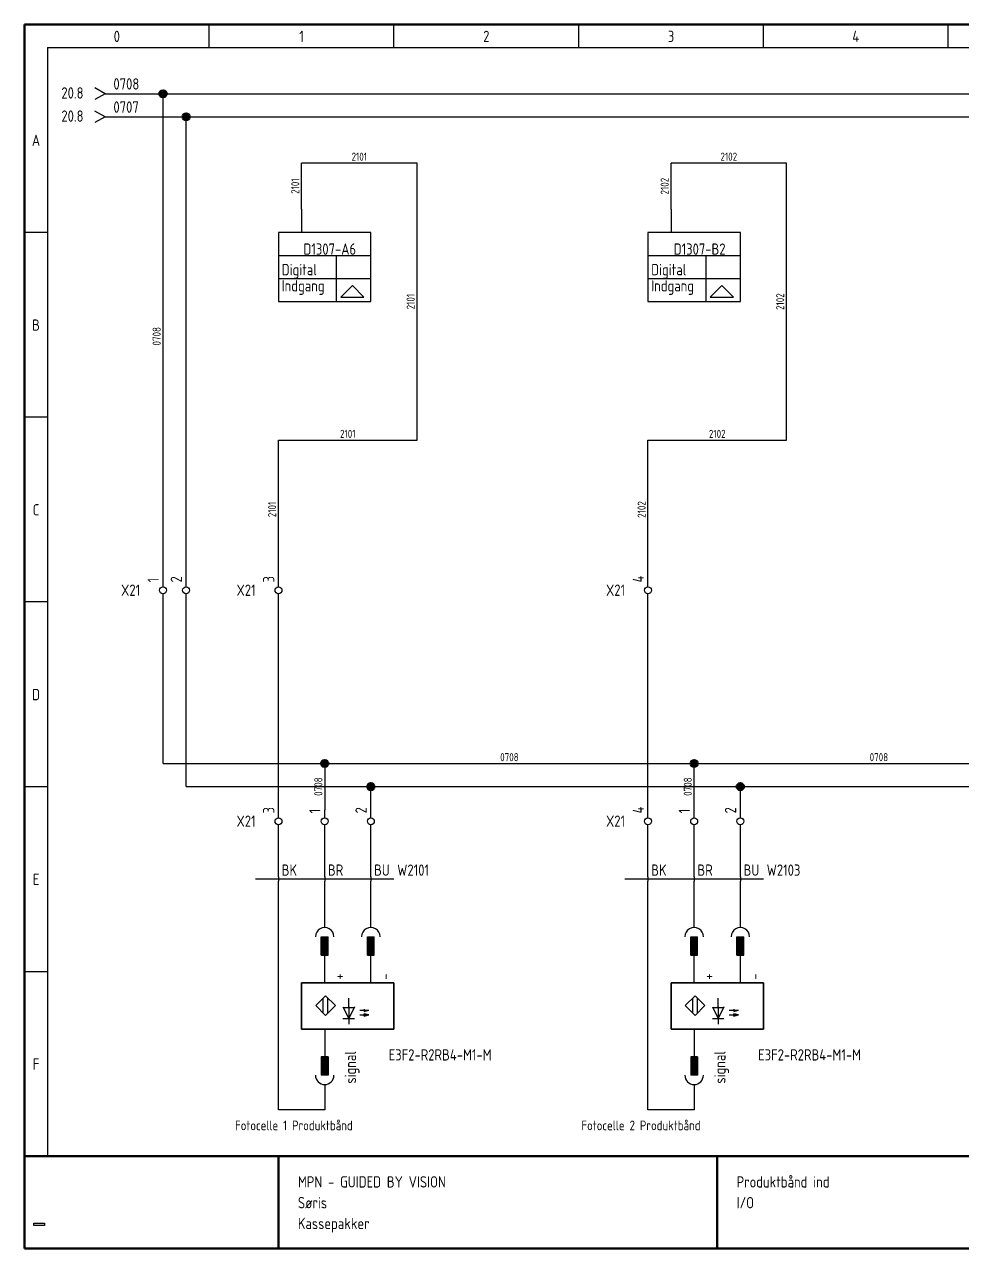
# Model space of a CAD drawing. Header units: millimetres. Extents: x 10 to 410, y 10 to 275.
# Drawn here: x 10 to 212.9, y 10 to 275 of the extents above; entities that cross this region are included whole.
import ezdxf
from ezdxf.enums import TextEntityAlignment as Align

# ---------------------------------------------------------------- set-up
doc = ezdxf.new("R2010")
doc.units = ezdxf.units.MM
doc.linetypes.add('Caddy_Solid', pattern=[0])
doc.layers.add('2', color=7, linetype='Continuous')
doc.styles.add('Caddy_Vectorfont1p', font='isocp___.ttf', dxfattribs={"width": 0.9})
picture_1 = doc.add_image_def('image1.bmp', size_in_pixel=(51, 10))

# ---------------------------------------------------------------- blocks, each defined once
blk = doc.blocks.new('Blk1')
at = {"linetype": 'Caddy_Solid', "lineweight": 50}
for p, q in [((10, 10), (10, 275)), ((10, 275), (410, 275)), ((10, 30), (410, 30)), ((65, 30), (65, 10)), ((160, 30), (160, 10)), ((410, 10), (10, 10))]:
    blk.add_line(p, q, dxfattribs=at)
at = {"linetype": 'Caddy_Solid', "lineweight": 25}
for p, q in [((50, 270), (50, 275)), ((90, 270), (90, 275)), ((130, 270), (130, 275)), ((170, 270), (170, 275)), ((210, 270), (210, 275)), ((15, 270), (15, 30)), ((15, 270), (405, 270)), ((15, 230), (10, 230)), ((15, 190), (10, 190)), ((15, 150), (10, 150)), ((10, 110), (15, 110)), ((10, 70), (15, 70)), ((10, 30), (15, 30))]:
    blk.add_line(p, q, dxfattribs=at)
at = {"lineweight": 25, "style": 'Caddy_Vectorfont1p', "width": 0.9}
for s, p in [('0', (30, 271.2)), ('1', (70, 271.2)), ('2', (110, 271.2)), ('3', (150, 271.2)), ('4', (190, 271.2)), ('A', (12.5, 248.7)), ('B', (12.5, 208.7)), ('C', (12.5, 168.7)), ('D', (12.5, 128.7)), ('E', (12.5, 88.7)), ('F', (12.5, 48.7))]:
    blk.add_text(s, height=2.45, dxfattribs=at).set_placement(p, align=Align.CENTER)
for s, p in [('MPN - GUIDED BY VISION', (69.2, 23.2)), ('Produktbånd ind', (164.2, 23.2)), ('Søris', (69.2, 18.7)), ('I/O', (164.2, 18.7)), ('Kassepakker', (69.2, 14.2))]:
    blk.add_text(s, height=2.45, dxfattribs=at).set_placement(p)
image = blk.add_image(picture_1, insert=(12, 15), size_in_units=(2.32, 0.484))
blk = doc.blocks.new('Blk3')
at = {"linetype": 'Caddy_Solid', "lineweight": 25}
for p, q in [((155, 79.5), (155, 85)), ((154.25, 77.5), (155.75, 77.5)), ((154.25, 73.5), (154.25, 77.5)), ((154.5, 73.5), (154.5, 77.5)), ((154.75, 73.5), (154.75, 77.5)), ((155, 67.5), (155, 77.5)), ((155.25, 73.5), (155.25, 77.5)), ((155.5, 73.5), (155.5, 77.5)), ((155.75, 73.5), (155.75, 77.5)), ((154.25, 73.5), (155.75, 73.5))]:
    blk.add_line(p, q, dxfattribs=at)
blk.add_ellipse((155, 77.5), major_axis=(2, 0), ratio=1, start_param=0, end_param=3.141593, dxfattribs=at)
at = {"lineweight": 25, "style": 'Caddy_Vectorfont1p', "width": 0.9}
blk.add_attdef('$TAG175000_00', (154.05, 80.4), '', height=2.45, rotation=90, dxfattribs=at)
at = {"lineweight": 25, "style": 'Caddy_Vectorfont1p', "width": 0.9, "flags": 1}
for tag, p in [('$TAG160010', (150.5, 76.3)), ('$TAG160040', (150.1, 69.3))]:
    blk.add_attdef(tag, text='', height=2.45, dxfattribs=at).set_placement(p, align=Align.RIGHT)
at = {"lineweight": 25, "style": 'Caddy_Vectorfont1p', "width": 0.9}
blk.add_attdef('$TAG160030', text='', height=2.45, dxfattribs=at).set_placement((150.1, 72.8), align=Align.RIGHT)
blk.add_attdef('$TAG175000_01', text='', height=2.45, rotation=90, dxfattribs=at).set_placement((154.05, 71.9), align=Align.RIGHT)
blk = doc.blocks.new('Blk4')
at = {"linetype": 'Caddy_Solid', "lineweight": 25}
for p, q in [((165, 79.5), (165, 85)), ((164.25, 77.5), (165.75, 77.5)), ((164.25, 73.5), (164.25, 77.5)), ((164.5, 73.5), (164.5, 77.5)), ((164.75, 73.5), (164.75, 77.5)), ((165, 67.5), (165, 77.5)), ((165.25, 73.5), (165.25, 77.5)), ((165.5, 73.5), (165.5, 77.5)), ((165.75, 73.5), (165.75, 77.5)), ((164.25, 73.5), (165.75, 73.5))]:
    blk.add_line(p, q, dxfattribs=at)
blk.add_ellipse((165, 77.5), major_axis=(2, 0), ratio=1, start_param=0, end_param=3.141593, dxfattribs=at)
at = {"lineweight": 25, "style": 'Caddy_Vectorfont1p', "width": 0.9}
blk.add_attdef('$TAG175000_00', (164.05, 80.4), '', height=2.45, rotation=90, dxfattribs=at)
at = {"lineweight": 25, "style": 'Caddy_Vectorfont1p', "width": 0.9, "flags": 1}
for tag, p in [('$TAG160010', (160.5, 76.3)), ('$TAG160040', (160.1, 69.3))]:
    blk.add_attdef(tag, text='', height=2.45, dxfattribs=at).set_placement(p, align=Align.RIGHT)
at = {"lineweight": 25, "style": 'Caddy_Vectorfont1p', "width": 0.9}
blk.add_attdef('$TAG160030', text='', height=2.45, dxfattribs=at).set_placement((160.1, 72.8), align=Align.RIGHT)
blk.add_attdef('$TAG175000_01', text='', height=2.45, rotation=90, dxfattribs=at).set_placement((164.05, 71.9), align=Align.RIGHT)
blk = doc.blocks.new('Blk5')
at = {"linetype": 'Caddy_Solid', "lineweight": 25}
for p, q in [((155, 57.5), (155, 47.5)), ((154.25, 51.5), (154.25, 47.5)), ((155.75, 51.5), (154.25, 51.5)), ((154.5, 51.5), (154.5, 47.5)), ((154.75, 51.5), (154.75, 47.5)), ((155.25, 51.5), (155.25, 47.5)), ((155.5, 51.5), (155.5, 47.5)), ((155.75, 51.5), (155.75, 47.5)), ((155.75, 47.5), (154.25, 47.5)), ((155, 45.5), (155, 40))]:
    blk.add_line(p, q, dxfattribs=at)
blk.add_ellipse((155, 47.5), major_axis=(2, 0), ratio=1, start_param=3.141593, end_param=6.283185, dxfattribs=at)
at = {"lineweight": 25, "style": 'Caddy_Vectorfont1p', "width": 0.9}
blk.add_attdef('$TAG175000_00', (154.05, 52.4), '', height=2.45, rotation=90, dxfattribs=at)
at = {"lineweight": 25, "style": 'Caddy_Vectorfont1p', "width": 0.9, "flags": 1}
for tag, p in [('$TAG160010', (150.5, 46.3)), ('$TAG160040', (150.1, 39.3))]:
    blk.add_attdef(tag, text='', height=2.45, dxfattribs=at).set_placement(p, align=Align.RIGHT)
at = {"lineweight": 25, "style": 'Caddy_Vectorfont1p', "width": 0.9}
blk.add_attdef('$TAG160030', text='', height=2.45, dxfattribs=at).set_placement((150.1, 42.8), align=Align.RIGHT)
blk.add_attdef('$TAG175000_01', text='', height=2.45, rotation=90, dxfattribs=at).set_placement((154.05, 43.9), align=Align.RIGHT)
blk = doc.blocks.new('Blk2')
at = {"linetype": 'Caddy_Solid', "lineweight": 35}
for p, q in [((150, 67.5), (150, 57.5)), ((170, 67.5), (150, 67.5)), ((170, 57.5), (170, 67.5)), ((150, 57.5), (170, 57.5))]:
    blk.add_line(p, q, dxfattribs=at)
at = {"linetype": 'Caddy_Solid', "lineweight": 25}
for p, q in [((155.2, 64.7), (153.08, 62.58)), ((154.7, 60.96), (154.7, 64.2)), ((155.2, 64.7), (157.32, 62.58)), ((155.7, 60.96), (155.7, 64.2)), ((160.2, 62.33), (160.2, 64.2)), ((153.08, 62.58), (155.2, 60.46)), ((155.2, 60.46), (157.32, 62.58)), ((158.95, 62.33), (160.2, 59.83)), ((159, 62.2), (161.4, 62.2)), ((161.45, 62.33), (160.2, 59.83)), ((160.2, 62.33), (160.2, 59.83)), ((162.58, 61.58), (164.58, 61.58)), ((163.58, 61.83), (163.58, 61.33)), ((163.58, 61.33), (164.58, 61.58)), ((158.95, 59.83), (161.45, 59.83)), ((160.2, 59.83), (160.2, 58.58)), ((162.58, 60.58), (164.58, 60.58)), ((164.58, 60.58), (163.58, 60.83)), ((163.58, 60.33), (163.58, 60.83)), ((163.58, 60.33), (164.58, 60.58))]:
    blk.add_line(p, q, dxfattribs=at)
for name in ['Blk3', 'Blk4', 'Blk5']:
    blk.add_blockref(name, (0, 0, 1))
at = {"lineweight": 35, "style": 'Caddy_Vectorfont1p', "width": 0.9}
for s, p in [('+', (159.3, 68.2)), ('-', (169.3, 68.2)), ('signal', (161.8, 45.7))]:
    blk.add_text(s, height=2.45, rotation=90, dxfattribs=at).set_placement(p)
blk = doc.blocks.new('Blk6')
at = {"linetype": 'Caddy_Solid', "lineweight": 25}
for p, q in [((155, 103.25), (155, 105)), ((155, 100), (155, 101.75))]:
    blk.add_line(p, q, dxfattribs=at)
blk.add_circle((155, 102.5), 0.75, dxfattribs=at)
at = {"lineweight": 25, "style": 'Caddy_Vectorfont1p', "width": 0.9, "flags": 1}
blk.add_attdef('$TAG160410', (157.6, 104.2), '', height=2.45, rotation=90, dxfattribs=at)
at = {"layer": '2', "lineweight": 25, "style": 'Caddy_Vectorfont1p', "width": 0.9}
blk.add_attdef('$TAG160400', (154.1, 104.2), '', height=2.45, rotation=90, dxfattribs=at)
at = {"layer": '2', "lineweight": 25, "style": 'Caddy_Vectorfont1p', "width": 0.9, "flags": 1}
for tag, p in [('$TAG140020', (150.05, 108.3)), ('$TAG140050', (150.05, 104.8)), ('$TAG160010', (150.05, 101.3)), ('$TAG160030', (150.05, 97.8)), ('$TAG160040', (150.05, 92.8))]:
    blk.add_attdef(tag, text='', height=2.45, dxfattribs=at).set_placement(p, align=Align.RIGHT)
blk = doc.blocks.new('Blk7')
at = {"linetype": 'Caddy_Solid', "lineweight": 25}
for p, q in [((165, 103.25), (165, 105)), ((165, 100), (165, 101.75))]:
    blk.add_line(p, q, dxfattribs=at)
blk.add_circle((165, 102.5), 0.75, dxfattribs=at)
at = {"lineweight": 25, "style": 'Caddy_Vectorfont1p', "width": 0.9, "flags": 1}
blk.add_attdef('$TAG160410', (167.6, 104.2), '', height=2.45, rotation=90, dxfattribs=at)
at = {"layer": '2', "lineweight": 25, "style": 'Caddy_Vectorfont1p', "width": 0.9}
blk.add_attdef('$TAG160400', (164.1, 104.2), '', height=2.45, rotation=90, dxfattribs=at)
at = {"layer": '2', "lineweight": 25, "style": 'Caddy_Vectorfont1p', "width": 0.9, "flags": 1}
for tag, p in [('$TAG140020', (160.05, 108.3)), ('$TAG140050', (160.05, 104.8)), ('$TAG160010', (160.05, 101.3)), ('$TAG160030', (160.05, 97.8)), ('$TAG160040', (160.05, 92.8))]:
    blk.add_attdef(tag, text='', height=2.45, dxfattribs=at).set_placement(p, align=Align.RIGHT)
blk = doc.blocks.new('Blk8')
at = {"linetype": 'Caddy_Solid', "lineweight": 25}
for p, q in [((145, 103.25), (145, 105)), ((145, 100), (145, 101.75))]:
    blk.add_line(p, q, dxfattribs=at)
blk.add_circle((145, 102.5), 0.75, dxfattribs=at)
at = {"lineweight": 25, "style": 'Caddy_Vectorfont1p', "width": 0.9, "flags": 1}
blk.add_attdef('$TAG160410', (147.6, 104.2), '', height=2.45, rotation=90, dxfattribs=at)
at = {"layer": '2', "lineweight": 25, "style": 'Caddy_Vectorfont1p', "width": 0.9}
blk.add_attdef('$TAG160400', (144.1, 104.2), '', height=2.45, rotation=90, dxfattribs=at)
at = {"layer": '2', "lineweight": 25, "style": 'Caddy_Vectorfont1p', "width": 0.9, "flags": 1}
for tag, p in [('$TAG140020', (140.05, 108.3)), ('$TAG140050', (140.05, 104.8)), ('$TAG160030', (140.05, 97.8)), ('$TAG160040', (140.05, 92.8))]:
    blk.add_attdef(tag, text='', height=2.45, dxfattribs=at).set_placement(p, align=Align.RIGHT)
at = {"layer": '2', "lineweight": 25, "style": 'Caddy_Vectorfont1p', "width": 0.9}
blk.add_attdef('$TAG160010', text='', height=2.45, dxfattribs=at).set_placement((140.05, 101.3), align=Align.RIGHT)
blk = doc.blocks.new('Blk10')
at = {"linetype": 'Caddy_Solid', "lineweight": 25}
for p, q in [((75, 79.5), (75, 85)), ((74.25, 77.5), (75.75, 77.5)), ((74.25, 73.5), (74.25, 77.5)), ((74.5, 73.5), (74.5, 77.5)), ((74.75, 73.5), (74.75, 77.5)), ((75, 67.5), (75, 77.5)), ((75.25, 73.5), (75.25, 77.5)), ((75.5, 73.5), (75.5, 77.5)), ((75.75, 73.5), (75.75, 77.5)), ((74.25, 73.5), (75.75, 73.5))]:
    blk.add_line(p, q, dxfattribs=at)
blk.add_ellipse((75, 77.5), major_axis=(2, 0), ratio=1, start_param=0, end_param=3.141593, dxfattribs=at)
at = {"lineweight": 25, "style": 'Caddy_Vectorfont1p', "width": 0.9}
blk.add_attdef('$TAG175000_00', (74.05, 80.4), '', height=2.45, rotation=90, dxfattribs=at)
at = {"lineweight": 25, "style": 'Caddy_Vectorfont1p', "width": 0.9, "flags": 1}
for tag, p in [('$TAG160010', (70.5, 76.3)), ('$TAG160040', (70.1, 69.3))]:
    blk.add_attdef(tag, text='', height=2.45, dxfattribs=at).set_placement(p, align=Align.RIGHT)
at = {"lineweight": 25, "style": 'Caddy_Vectorfont1p', "width": 0.9}
blk.add_attdef('$TAG160030', text='', height=2.45, dxfattribs=at).set_placement((70.1, 72.8), align=Align.RIGHT)
blk.add_attdef('$TAG175000_01', text='', height=2.45, rotation=90, dxfattribs=at).set_placement((74.05, 71.9), align=Align.RIGHT)
blk = doc.blocks.new('Blk11')
at = {"linetype": 'Caddy_Solid', "lineweight": 25}
for p, q in [((85, 79.5), (85, 85)), ((84.25, 77.5), (85.75, 77.5)), ((84.25, 73.5), (84.25, 77.5)), ((84.5, 73.5), (84.5, 77.5)), ((84.75, 73.5), (84.75, 77.5)), ((85, 67.5), (85, 77.5)), ((85.25, 73.5), (85.25, 77.5)), ((85.5, 73.5), (85.5, 77.5)), ((85.75, 73.5), (85.75, 77.5)), ((84.25, 73.5), (85.75, 73.5))]:
    blk.add_line(p, q, dxfattribs=at)
blk.add_ellipse((85, 77.5), major_axis=(2, 0), ratio=1, start_param=0, end_param=3.141593, dxfattribs=at)
at = {"lineweight": 25, "style": 'Caddy_Vectorfont1p', "width": 0.9}
blk.add_attdef('$TAG175000_00', (84.05, 80.4), '', height=2.45, rotation=90, dxfattribs=at)
at = {"lineweight": 25, "style": 'Caddy_Vectorfont1p', "width": 0.9, "flags": 1}
for tag, p in [('$TAG160010', (80.5, 76.3)), ('$TAG160040', (80.1, 69.3))]:
    blk.add_attdef(tag, text='', height=2.45, dxfattribs=at).set_placement(p, align=Align.RIGHT)
at = {"lineweight": 25, "style": 'Caddy_Vectorfont1p', "width": 0.9}
blk.add_attdef('$TAG160030', text='', height=2.45, dxfattribs=at).set_placement((80.1, 72.8), align=Align.RIGHT)
blk.add_attdef('$TAG175000_01', text='', height=2.45, rotation=90, dxfattribs=at).set_placement((84.05, 71.9), align=Align.RIGHT)
blk = doc.blocks.new('Blk12')
at = {"linetype": 'Caddy_Solid', "lineweight": 25}
for p, q in [((75, 57.5), (75, 47.5)), ((74.25, 51.5), (74.25, 47.5)), ((75.75, 51.5), (74.25, 51.5)), ((74.5, 51.5), (74.5, 47.5)), ((74.75, 51.5), (74.75, 47.5)), ((75.25, 51.5), (75.25, 47.5)), ((75.5, 51.5), (75.5, 47.5)), ((75.75, 51.5), (75.75, 47.5)), ((75.75, 47.5), (74.25, 47.5)), ((75, 45.5), (75, 40))]:
    blk.add_line(p, q, dxfattribs=at)
blk.add_ellipse((75, 47.5), major_axis=(2, 0), ratio=1, start_param=3.141593, end_param=6.283185, dxfattribs=at)
at = {"lineweight": 25, "style": 'Caddy_Vectorfont1p', "width": 0.9}
blk.add_attdef('$TAG175000_00', (74.05, 52.4), '', height=2.45, rotation=90, dxfattribs=at)
at = {"lineweight": 25, "style": 'Caddy_Vectorfont1p', "width": 0.9, "flags": 1}
for tag, p in [('$TAG160010', (70.5, 46.3)), ('$TAG160040', (70.1, 39.3))]:
    blk.add_attdef(tag, text='', height=2.45, dxfattribs=at).set_placement(p, align=Align.RIGHT)
at = {"lineweight": 25, "style": 'Caddy_Vectorfont1p', "width": 0.9}
blk.add_attdef('$TAG160030', text='', height=2.45, dxfattribs=at).set_placement((70.1, 42.8), align=Align.RIGHT)
blk.add_attdef('$TAG175000_01', text='', height=2.45, rotation=90, dxfattribs=at).set_placement((74.05, 43.9), align=Align.RIGHT)
blk = doc.blocks.new('Blk9')
at = {"linetype": 'Caddy_Solid', "lineweight": 35}
for p, q in [((70, 67.5), (70, 57.5)), ((90, 67.5), (70, 67.5)), ((90, 57.5), (90, 67.5)), ((70, 57.5), (90, 57.5))]:
    blk.add_line(p, q, dxfattribs=at)
at = {"linetype": 'Caddy_Solid', "lineweight": 25}
for p, q in [((75.2, 64.7), (73.08, 62.58)), ((74.7, 60.96), (74.7, 64.2)), ((75.2, 64.7), (77.32, 62.58)), ((75.7, 60.96), (75.7, 64.2)), ((80.2, 62.33), (80.2, 64.2)), ((73.08, 62.58), (75.2, 60.46)), ((75.2, 60.46), (77.32, 62.58)), ((78.95, 62.33), (80.2, 59.83)), ((79, 62.2), (81.4, 62.2)), ((81.45, 62.33), (80.2, 59.83)), ((80.2, 62.33), (80.2, 59.83)), ((82.58, 61.58), (84.58, 61.58)), ((83.58, 61.83), (83.58, 61.33)), ((83.58, 61.33), (84.58, 61.58)), ((78.95, 59.83), (81.45, 59.83)), ((80.2, 59.83), (80.2, 58.58)), ((82.58, 60.58), (84.58, 60.58)), ((84.58, 60.58), (83.58, 60.83)), ((83.58, 60.33), (83.58, 60.83)), ((83.58, 60.33), (84.58, 60.58))]:
    blk.add_line(p, q, dxfattribs=at)
for name in ['Blk10', 'Blk11', 'Blk12']:
    blk.add_blockref(name, (0, 0, 1))
at = {"lineweight": 35, "style": 'Caddy_Vectorfont1p', "width": 0.9}
for s, p in [('+', (79.3, 68.2)), ('-', (89.3, 68.2)), ('signal', (81.8, 45.7))]:
    blk.add_text(s, height=2.45, rotation=90, dxfattribs=at).set_placement(p)
blk = doc.blocks.new('Blk13')
at = {"linetype": 'Caddy_Solid', "lineweight": 25}
for p, q in [((75, 103.25), (75, 105)), ((75, 100), (75, 101.75))]:
    blk.add_line(p, q, dxfattribs=at)
blk.add_circle((75, 102.5), 0.75, dxfattribs=at)
at = {"lineweight": 25, "style": 'Caddy_Vectorfont1p', "width": 0.9, "flags": 1}
blk.add_attdef('$TAG160410', (77.6, 104.2), '', height=2.45, rotation=90, dxfattribs=at)
at = {"layer": '2', "lineweight": 25, "style": 'Caddy_Vectorfont1p', "width": 0.9}
blk.add_attdef('$TAG160400', (74.1, 104.2), '', height=2.45, rotation=90, dxfattribs=at)
at = {"layer": '2', "lineweight": 25, "style": 'Caddy_Vectorfont1p', "width": 0.9, "flags": 1}
for tag, p in [('$TAG140020', (70.05, 108.3)), ('$TAG140050', (70.05, 104.8)), ('$TAG160010', (70.05, 101.3)), ('$TAG160030', (70.05, 97.8)), ('$TAG160040', (70.05, 92.8))]:
    blk.add_attdef(tag, text='', height=2.45, dxfattribs=at).set_placement(p, align=Align.RIGHT)
blk = doc.blocks.new('Blk14')
at = {"linetype": 'Caddy_Solid', "lineweight": 25}
for p, q in [((85, 103.25), (85, 105)), ((85, 100), (85, 101.75))]:
    blk.add_line(p, q, dxfattribs=at)
blk.add_circle((85, 102.5), 0.75, dxfattribs=at)
at = {"lineweight": 25, "style": 'Caddy_Vectorfont1p', "width": 0.9, "flags": 1}
blk.add_attdef('$TAG160410', (87.6, 104.2), '', height=2.45, rotation=90, dxfattribs=at)
at = {"layer": '2', "lineweight": 25, "style": 'Caddy_Vectorfont1p', "width": 0.9}
blk.add_attdef('$TAG160400', (84.1, 104.2), '', height=2.45, rotation=90, dxfattribs=at)
at = {"layer": '2', "lineweight": 25, "style": 'Caddy_Vectorfont1p', "width": 0.9, "flags": 1}
for tag, p in [('$TAG140020', (80.05, 108.3)), ('$TAG140050', (80.05, 104.8)), ('$TAG160010', (80.05, 101.3)), ('$TAG160030', (80.05, 97.8)), ('$TAG160040', (80.05, 92.8))]:
    blk.add_attdef(tag, text='', height=2.45, dxfattribs=at).set_placement(p, align=Align.RIGHT)
blk = doc.blocks.new('Blk15')
at = {"linetype": 'Caddy_Solid', "lineweight": 25}
for p, q in [((65, 103.25), (65, 105)), ((65, 100), (65, 101.75))]:
    blk.add_line(p, q, dxfattribs=at)
blk.add_circle((65, 102.5), 0.75, dxfattribs=at)
at = {"lineweight": 25, "style": 'Caddy_Vectorfont1p', "width": 0.9, "flags": 1}
blk.add_attdef('$TAG160410', (67.6, 104.2), '', height=2.45, rotation=90, dxfattribs=at)
at = {"layer": '2', "lineweight": 25, "style": 'Caddy_Vectorfont1p', "width": 0.9}
blk.add_attdef('$TAG160400', (64.1, 104.2), '', height=2.45, rotation=90, dxfattribs=at)
at = {"layer": '2', "lineweight": 25, "style": 'Caddy_Vectorfont1p', "width": 0.9, "flags": 1}
for tag, p in [('$TAG140020', (60.05, 108.3)), ('$TAG140050', (60.05, 104.8)), ('$TAG160030', (60.05, 97.8)), ('$TAG160040', (60.05, 92.8))]:
    blk.add_attdef(tag, text='', height=2.45, dxfattribs=at).set_placement(p, align=Align.RIGHT)
at = {"layer": '2', "lineweight": 25, "style": 'Caddy_Vectorfont1p', "width": 0.9}
blk.add_attdef('$TAG160010', text='', height=2.45, dxfattribs=at).set_placement((60.05, 101.3), align=Align.RIGHT)
blk = doc.blocks.new('Blk33')
at = {"linetype": 'Caddy_Solid', "lineweight": 25}
for p, q in [((85, 230), (65, 230)), ((65, 230), (65, 215)), ((85, 215), (85, 230)), ((65, 215), (85, 215))]:
    blk.add_line(p, q, dxfattribs=at)
blk = doc.blocks.new('Blk34')
at = {"linetype": 'Caddy_Solid', "lineweight": 25}
blk.add_line((70, 235), (70, 230), dxfattribs=at)
blk = doc.blocks.new('Blk32')
at = {"linetype": 'Caddy_Solid', "lineweight": 25}
for p, q in [((65, 225), (85, 225)), ((77.5, 225), (77.5, 215)), ((65, 220), (85, 220)), ((81, 218.5), (78.5, 216)), ((83.5, 216), (81, 218.5)), ((78.5, 216), (83.5, 216))]:
    blk.add_line(p, q, dxfattribs=at)
for name in ['Blk34', 'Blk33']:
    blk.add_blockref(name, (0, 0, 1))
at = {"lineweight": 25, "style": 'Caddy_Vectorfont1p', "width": 0.9}
for s, p in [('Digital', (65.7, 220.7)), ('Indgang', (65.7, 217.2))]:
    blk.add_text(s, height=2.45, dxfattribs=at).set_placement(p)
blk.add_attdef('$TAG175000_00', (69.05, 233.4), '', height=2.45, rotation=90, dxfattribs=at)
for tag, p in [('$TAG160030', (66.8, 229.7)), ('$TAG160040', (66.8, 226.2)), ('$TAG175100', (81.8, 225.15)), ('$TAG175110', (64.3, 219.15)), ('$TAG175120', (64.3, 216.15)), ('$TAG160500', (64.3, 212.65))]:
    blk.add_attdef(tag, text='', height=2.45, dxfattribs=at).set_placement(p, align=Align.RIGHT)
at = {"lineweight": 25, "style": 'Caddy_Vectorfont1p', "width": 0.9, "flags": 1}
blk.add_attdef('$TAG160010', text='', height=2.45, dxfattribs=at).set_placement((60.96, 224.53), align=Align.RIGHT)
blk = doc.blocks.new('Blk36')
at = {"linetype": 'Caddy_Solid', "lineweight": 25}
for p, q in [((165, 230), (145, 230)), ((145, 230), (145, 215)), ((165, 215), (165, 230)), ((145, 215), (165, 215))]:
    blk.add_line(p, q, dxfattribs=at)
blk = doc.blocks.new('Blk37')
at = {"linetype": 'Caddy_Solid', "lineweight": 25}
blk.add_line((150, 235), (150, 230), dxfattribs=at)
blk = doc.blocks.new('Blk35')
at = {"linetype": 'Caddy_Solid', "lineweight": 25}
for p, q in [((145, 225), (165, 225)), ((157.5, 225), (157.5, 215)), ((145, 220), (165, 220)), ((161, 218.5), (158.5, 216)), ((163.5, 216), (161, 218.5)), ((158.5, 216), (163.5, 216))]:
    blk.add_line(p, q, dxfattribs=at)
for name in ['Blk37', 'Blk36']:
    blk.add_blockref(name, (0, 0, 1))
at = {"lineweight": 25, "style": 'Caddy_Vectorfont1p', "width": 0.9}
for s, p in [('Digital', (145.7, 220.7)), ('Indgang', (145.7, 217.2))]:
    blk.add_text(s, height=2.45, dxfattribs=at).set_placement(p)
blk.add_attdef('$TAG175000_00', (149.05, 233.4), '', height=2.45, rotation=90, dxfattribs=at)
for tag, p in [('$TAG160030', (146.8, 229.7)), ('$TAG160040', (146.8, 226.2)), ('$TAG175100', (161.8, 225.15)), ('$TAG175110', (144.3, 219.15)), ('$TAG175120', (144.3, 216.15)), ('$TAG160500', (144.3, 212.65))]:
    blk.add_attdef(tag, text='', height=2.45, dxfattribs=at).set_placement(p, align=Align.RIGHT)
at = {"lineweight": 25, "style": 'Caddy_Vectorfont1p', "width": 0.9, "flags": 1}
blk.add_attdef('$TAG160010', text='', height=2.45, dxfattribs=at).set_placement((140.96, 224.53), align=Align.RIGHT)
blk = doc.blocks.new('Blk44')
at = {"linetype": 'Caddy_Solid', "lineweight": 25}
for q in [(25.25, 256.25), (25.25, 253.75)]:
    blk.add_line((27.5, 255), q, dxfattribs=at)
at = {"lineweight": 25, "style": 'Caddy_Vectorfont1p', "width": 0.9, "flags": 1}
for tag, p in [('$TAG140020', (29.26, 262.9)), ('$TAG140050', (29.26, 259.4))]:
    blk.add_attdef(tag, p, '', height=2.45, dxfattribs=at)
at = {"lineweight": 25, "style": 'Caddy_Vectorfont1p', "width": 0.9}
blk.add_attdef('$TAG160010', (29.26, 255.9), '', height=2.45, dxfattribs=at)
blk.add_attdef('$TAG160500', text='', height=2.45, dxfattribs=at).set_placement((22.78, 253.95), align=Align.RIGHT)
blk = doc.blocks.new('Blk46')
at = {"linetype": 'Caddy_Solid', "lineweight": 25}
for q in [(25.25, 261.25), (25.25, 258.75)]:
    blk.add_line((27.5, 260), q, dxfattribs=at)
at = {"lineweight": 25, "style": 'Caddy_Vectorfont1p', "width": 0.9, "flags": 1}
for tag, p in [('$TAG140020', (29.26, 267.9)), ('$TAG140050', (29.26, 264.4))]:
    blk.add_attdef(tag, p, '', height=2.45, dxfattribs=at)
at = {"lineweight": 25, "style": 'Caddy_Vectorfont1p', "width": 0.9}
blk.add_attdef('$TAG160010', (29.26, 260.9), '', height=2.45, dxfattribs=at)
blk.add_attdef('$TAG160500', text='', height=2.45, dxfattribs=at).set_placement((22.78, 258.95), align=Align.RIGHT)
blk = doc.blocks.new('Blk48')
at = {"linetype": 'Caddy_Solid', "lineweight": 25}
for p, q in [((65, 153.25), (65, 155)), ((65, 150), (65, 151.75))]:
    blk.add_line(p, q, dxfattribs=at)
blk.add_circle((65, 152.5), 0.75, dxfattribs=at)
at = {"lineweight": 25, "style": 'Caddy_Vectorfont1p', "width": 0.9, "flags": 1}
blk.add_attdef('$TAG160410', (67.6, 154.2), '', height=2.45, rotation=90, dxfattribs=at)
at = {"layer": '2', "lineweight": 25, "style": 'Caddy_Vectorfont1p', "width": 0.9}
blk.add_attdef('$TAG160400', (64.1, 154.2), '', height=2.45, rotation=90, dxfattribs=at)
at = {"layer": '2', "lineweight": 25, "style": 'Caddy_Vectorfont1p', "width": 0.9, "flags": 1}
for tag, p in [('$TAG140020', (60.05, 158.3)), ('$TAG140050', (60.05, 154.8)), ('$TAG160030', (60.05, 147.8)), ('$TAG160040', (60.05, 142.8))]:
    blk.add_attdef(tag, text='', height=2.45, dxfattribs=at).set_placement(p, align=Align.RIGHT)
at = {"layer": '2', "lineweight": 25, "style": 'Caddy_Vectorfont1p', "width": 0.9}
blk.add_attdef('$TAG160010', text='', height=2.45, dxfattribs=at).set_placement((60.05, 151.3), align=Align.RIGHT)
blk = doc.blocks.new('Blk49')
at = {"linetype": 'Caddy_Solid', "lineweight": 25}
for p, q in [((45, 153.25), (45, 155)), ((45, 150), (45, 151.75))]:
    blk.add_line(p, q, dxfattribs=at)
blk.add_circle((45, 152.5), 0.75, dxfattribs=at)
at = {"lineweight": 25, "style": 'Caddy_Vectorfont1p', "width": 0.9, "flags": 1}
blk.add_attdef('$TAG160410', (47.6, 154.2), '', height=2.45, rotation=90, dxfattribs=at)
at = {"layer": '2', "lineweight": 25, "style": 'Caddy_Vectorfont1p', "width": 0.9}
blk.add_attdef('$TAG160400', (44.1, 154.2), '', height=2.45, rotation=90, dxfattribs=at)
at = {"layer": '2', "lineweight": 25, "style": 'Caddy_Vectorfont1p', "width": 0.9, "flags": 1}
for tag, p in [('$TAG140020', (40.05, 158.3)), ('$TAG140050', (40.05, 154.8)), ('$TAG160010', (40.05, 151.3)), ('$TAG160030', (40.05, 147.8)), ('$TAG160040', (40.05, 142.8))]:
    blk.add_attdef(tag, text='', height=2.45, dxfattribs=at).set_placement(p, align=Align.RIGHT)
blk = doc.blocks.new('Blk50')
at = {"linetype": 'Caddy_Solid', "lineweight": 25}
for p, q in [((40, 153.25), (40, 155)), ((40, 150), (40, 151.75))]:
    blk.add_line(p, q, dxfattribs=at)
blk.add_circle((40, 152.5), 0.75, dxfattribs=at)
at = {"lineweight": 25, "style": 'Caddy_Vectorfont1p', "width": 0.9, "flags": 1}
blk.add_attdef('$TAG160410', (42.6, 154.2), '', height=2.45, rotation=90, dxfattribs=at)
at = {"layer": '2', "lineweight": 25, "style": 'Caddy_Vectorfont1p', "width": 0.9}
blk.add_attdef('$TAG160400', (39.1, 154.2), '', height=2.45, rotation=90, dxfattribs=at)
at = {"layer": '2', "lineweight": 25, "style": 'Caddy_Vectorfont1p', "width": 0.9, "flags": 1}
for tag, p in [('$TAG140020', (35.05, 158.3)), ('$TAG140050', (35.05, 154.8)), ('$TAG160030', (35.05, 147.8)), ('$TAG160040', (35.05, 142.8))]:
    blk.add_attdef(tag, text='', height=2.45, dxfattribs=at).set_placement(p, align=Align.RIGHT)
at = {"layer": '2', "lineweight": 25, "style": 'Caddy_Vectorfont1p', "width": 0.9}
blk.add_attdef('$TAG160010', text='', height=2.45, dxfattribs=at).set_placement((35.05, 151.3), align=Align.RIGHT)
blk = doc.blocks.new('Blk51')
at = {"linetype": 'Caddy_Solid', "lineweight": 25}
for p, q in [((145, 153.25), (145, 155)), ((145, 150), (145, 151.75))]:
    blk.add_line(p, q, dxfattribs=at)
blk.add_circle((145, 152.5), 0.75, dxfattribs=at)
at = {"lineweight": 25, "style": 'Caddy_Vectorfont1p', "width": 0.9, "flags": 1}
blk.add_attdef('$TAG160410', (147.6, 154.2), '', height=2.45, rotation=90, dxfattribs=at)
at = {"layer": '2', "lineweight": 25, "style": 'Caddy_Vectorfont1p', "width": 0.9}
blk.add_attdef('$TAG160400', (144.1, 154.2), '', height=2.45, rotation=90, dxfattribs=at)
at = {"layer": '2', "lineweight": 25, "style": 'Caddy_Vectorfont1p', "width": 0.9, "flags": 1}
for tag, p in [('$TAG140020', (140.05, 158.3)), ('$TAG140050', (140.05, 154.8)), ('$TAG160030', (140.05, 147.8)), ('$TAG160040', (140.05, 142.8))]:
    blk.add_attdef(tag, text='', height=2.45, dxfattribs=at).set_placement(p, align=Align.RIGHT)
at = {"layer": '2', "lineweight": 25, "style": 'Caddy_Vectorfont1p', "width": 0.9}
blk.add_attdef('$TAG160010', text='', height=2.45, dxfattribs=at).set_placement((140.05, 151.3), align=Align.RIGHT)
blk = doc.blocks.new('Blk54')
at = {"linetype": 'Caddy_Solid', "lineweight": 25}
blk.add_line((65, 90.5), (65, 89.5), dxfattribs=at)
at = {"lineweight": 25, "style": 'Caddy_Vectorfont1p', "width": 0.9}
blk.add_attdef('$TAG160210', (65.7, 90.7), '', height=2.45, dxfattribs=at)
at = {"lineweight": 25, "style": 'Caddy_Vectorfont1p', "width": 0.9, "flags": 1}
for tag, p in [('$TAG160010', (90.7, 90.7)), ('$TAG160220', (65.7, 85.7)), ('$TAG160030', (90.7, 85.7)), ('$TAG160230', (65.7, 80.7)), ('$TAG160200', (90.7, 80.7)), ('$TAG160040', (90.7, 75.7)), ('$TAG160101', (90.7, 70.7))]:
    blk.add_attdef(tag, p, '', height=2.45, dxfattribs=at)
blk = doc.blocks.new('Blk55')
at = {"linetype": 'Caddy_Solid', "lineweight": 25}
blk.add_line((75, 90.5), (75, 89.5), dxfattribs=at)
at = {"lineweight": 25, "style": 'Caddy_Vectorfont1p', "width": 0.9}
blk.add_attdef('$TAG160210', (75.7, 90.7), '', height=2.45, dxfattribs=at)
at = {"lineweight": 25, "style": 'Caddy_Vectorfont1p', "width": 0.9, "flags": 1}
for tag, p in [('$TAG160010', (90.7, 90.7)), ('$TAG160220', (75.7, 85.7)), ('$TAG160030', (90.7, 85.7)), ('$TAG160230', (75.7, 80.7)), ('$TAG160200', (90.7, 80.7)), ('$TAG160040', (90.7, 75.7)), ('$TAG160101', (90.7, 70.7))]:
    blk.add_attdef(tag, p, '', height=2.45, dxfattribs=at)
blk = doc.blocks.new('Blk56')
at = {"linetype": 'Caddy_Solid', "lineweight": 25}
blk.add_line((85, 90.5), (85, 89.5), dxfattribs=at)
at = {"lineweight": 25, "style": 'Caddy_Vectorfont1p', "width": 0.9}
for tag, p in [('$TAG160210', (85.7, 90.7)), ('$TAG160010', (90.7, 90.7))]:
    blk.add_attdef(tag, p, '', height=2.45, dxfattribs=at)
at = {"lineweight": 25, "style": 'Caddy_Vectorfont1p', "width": 0.9, "flags": 1}
for tag, p in [('$TAG160220', (85.7, 85.7)), ('$TAG160030', (90.7, 85.7)), ('$TAG160230', (85.7, 80.7)), ('$TAG160200', (90.7, 80.7)), ('$TAG160040', (90.7, 75.7)), ('$TAG160101', (90.7, 70.7))]:
    blk.add_attdef(tag, p, '', height=2.45, dxfattribs=at)
blk = doc.blocks.new('Blk57')
at = {"linetype": 'Caddy_Solid', "lineweight": 25}
blk.add_line((145, 90.5), (145, 89.5), dxfattribs=at)
at = {"lineweight": 25, "style": 'Caddy_Vectorfont1p', "width": 0.9}
blk.add_attdef('$TAG160210', (145.7, 90.7), '', height=2.45, dxfattribs=at)
at = {"lineweight": 25, "style": 'Caddy_Vectorfont1p', "width": 0.9, "flags": 1}
for tag, p in [('$TAG160010', (170.7, 90.7)), ('$TAG160220', (145.7, 85.7)), ('$TAG160030', (170.7, 85.7)), ('$TAG160230', (145.7, 80.7)), ('$TAG160200', (170.7, 80.7)), ('$TAG160040', (170.7, 75.7)), ('$TAG160101', (170.7, 70.7))]:
    blk.add_attdef(tag, p, '', height=2.45, dxfattribs=at)
blk = doc.blocks.new('Blk58')
at = {"linetype": 'Caddy_Solid', "lineweight": 25}
blk.add_line((155, 90.5), (155, 89.5), dxfattribs=at)
at = {"lineweight": 25, "style": 'Caddy_Vectorfont1p', "width": 0.9}
blk.add_attdef('$TAG160210', (155.7, 90.7), '', height=2.45, dxfattribs=at)
at = {"lineweight": 25, "style": 'Caddy_Vectorfont1p', "width": 0.9, "flags": 1}
for tag, p in [('$TAG160010', (170.7, 90.7)), ('$TAG160220', (155.7, 85.7)), ('$TAG160030', (170.7, 85.7)), ('$TAG160230', (155.7, 80.7)), ('$TAG160200', (170.7, 80.7)), ('$TAG160040', (170.7, 75.7)), ('$TAG160101', (170.7, 70.7))]:
    blk.add_attdef(tag, p, '', height=2.45, dxfattribs=at)
blk = doc.blocks.new('Blk59')
at = {"linetype": 'Caddy_Solid', "lineweight": 25}
blk.add_line((165, 90.5), (165, 89.5), dxfattribs=at)
at = {"lineweight": 25, "style": 'Caddy_Vectorfont1p', "width": 0.9}
for tag, p in [('$TAG160210', (165.7, 90.7)), ('$TAG160010', (170.7, 90.7)), ('$TAG160030', (170.7, 85.7)), ('$TAG160200', (170.7, 80.7))]:
    blk.add_attdef(tag, p, '', height=2.45, dxfattribs=at)
at = {"lineweight": 25, "style": 'Caddy_Vectorfont1p', "width": 0.9, "flags": 1}
for tag, p in [('$TAG160220', (165.7, 85.7)), ('$TAG160230', (165.7, 80.7)), ('$TAG160040', (170.7, 75.7)), ('$TAG160101', (170.7, 70.7))]:
    blk.add_attdef(tag, p, '', height=2.45, dxfattribs=at)

msp = doc.modelspace()

# ---------------------------------------------------------------- linework, layer by layer
at = {"linetype": 'Caddy_Solid', "lineweight": 25}
for p, q in [((27.5, 260), (40, 260)), ((40, 260), (392.5, 260)), ((40, 155), (40, 260)), ((27.5, 255), (45, 255)), ((45, 255), (392.5, 255)), ((45, 155), (45, 255)), ((95, 245), (70, 245)), ((70, 235), (70, 245)), ((95, 185), (95, 245)), ((150, 235), (150, 245)), ((175, 245), (150, 245)), ((175, 185), (175, 245)), ((65, 185), (95, 185)), ((65, 155), (65, 185)), ((145, 185), (175, 185)), ((145, 155), (145, 185)), ((40, 115), (40, 150)), ((45, 110), (45, 150)), ((65, 105), (65, 150)), ((145, 105), (145, 150)), ((40, 115), (75, 115)), ((75, 115), (75, 105)), ((75, 115), (155, 115)), ((155, 105), (155, 115)), ((155, 115), (235, 115)), ((45, 110), (85, 110)), ((85, 105), (85, 110)), ((85, 110), (165, 110)), ((165, 105), (165, 110)), ((165, 110), (245, 110)), ((65, 94.5), (65, 100)), ((75, 90.5), (75, 100)), ((85, 90.5), (85, 100)), ((145, 94.5), (145, 100)), ((155, 90.5), (155, 100)), ((165, 90.5), (165, 100)), ((65, 94.5), (65, 94.5)), ((65, 90.5), (65, 94.5)), ((145, 94.5), (145, 94.5)), ((145, 90.5), (145, 94.5)), ((60, 90), (90, 90)), ((65, 40), (65, 89.5)), ((75, 85), (75, 89.5)), ((85, 85), (85, 89.5)), ((140, 90), (170, 90)), ((145, 40), (145, 89.5)), ((155, 85), (155, 89.5)), ((165, 85), (165, 89.5)), ((75, 80), (75, 85)), ((75, 40), (65, 40)), ((155, 40), (145, 40))]:
    msp.add_line(p, q, dxfattribs=at)
at = {"lineweight": 40}
for centre, radius in [((40, 260), 0.8), ((40, 260), 0.6), ((40, 260), 0.4), ((45, 255), 0.8), ((45, 255), 0.6), ((45, 255), 0.4), ((75, 115), 0.8), ((75, 115), 0.6), ((75, 115), 0.4), ((155, 115), 0.8), ((155, 115), 0.6), ((155, 115), 0.4), ((85, 110), 0.8), ((85, 110), 0.6), ((85, 110), 0.4), ((165, 110), 0.8), ((165, 110), 0.6), ((165, 110), 0.4)]:
    msp.add_circle(centre, radius, dxfattribs=at)

# ---------------------------------------------------------------- block references
for name in ['Blk1', 'Blk9', 'Blk2']:
    msp.add_blockref(name, (0, 0, 1))
ref = msp.add_blockref('Blk46', (0, 0, 1))
ref.add_attrib('$TAG160010', '0708', (29.26, 260.9), dxfattribs={"lineweight": 25, "height": 2.45, "style": 'Caddy_Vectorfont1p', "width": 0.9})
ref.add_attrib('$TAG160500', '20.8', dxfattribs={"lineweight": 25, "height": 2.45, "style": 'Caddy_Vectorfont1p', "width": 0.9}).set_placement((22.78, 258.95), align=Align.RIGHT)
ref = msp.add_blockref('Blk44', (0, 0, 1))
ref.add_attrib('$TAG160010', '0707', (29.26, 255.9), dxfattribs={"lineweight": 25, "height": 2.45, "style": 'Caddy_Vectorfont1p', "width": 0.9})
ref.add_attrib('$TAG160500', '20.8', dxfattribs={"lineweight": 25, "height": 2.45, "style": 'Caddy_Vectorfont1p', "width": 0.9}).set_placement((22.78, 253.95), align=Align.RIGHT)
ref = msp.add_blockref('Blk32', (0, 0, 1))
ref.add_attrib('$TAG175100', 'D1307-A6', dxfattribs={"lineweight": 25, "height": 2.45, "style": 'Caddy_Vectorfont1p', "width": 0.9}).set_placement((81.8, 225.15), align=Align.RIGHT)
ref = msp.add_blockref('Blk35', (0, 0, 1))
ref.add_attrib('$TAG175100', 'D1307-B2', dxfattribs={"lineweight": 25, "height": 2.45, "style": 'Caddy_Vectorfont1p', "width": 0.9}).set_placement((161.8, 225.15), align=Align.RIGHT)
ref = msp.add_blockref('Blk50', (0, 0, 1))
ref.add_attrib('$TAG160010', 'X21', dxfattribs={"layer": '2', "lineweight": 25, "height": 2.45, "style": 'Caddy_Vectorfont1p', "width": 0.9}).set_placement((35.05, 151.3), align=Align.RIGHT)
ref.add_attrib('$TAG160400', '1', (39.1, 154.2), dxfattribs={"layer": '2', "lineweight": 25, "height": 2.45, "rotation": 90, "style": 'Caddy_Vectorfont1p', "width": 0.9})
ref = msp.add_blockref('Blk49', (0, 0, 1))
ref.add_attrib('$TAG160400', '2', (44.1, 154.2), dxfattribs={"layer": '2', "lineweight": 25, "height": 2.45, "rotation": 90, "style": 'Caddy_Vectorfont1p', "width": 0.9})
ref = msp.add_blockref('Blk48', (0, 0, 1))
ref.add_attrib('$TAG160010', 'X21', dxfattribs={"layer": '2', "lineweight": 25, "height": 2.45, "style": 'Caddy_Vectorfont1p', "width": 0.9}).set_placement((60.05, 151.3), align=Align.RIGHT)
ref.add_attrib('$TAG160400', '3', (64.1, 154.2), dxfattribs={"layer": '2', "lineweight": 25, "height": 2.45, "rotation": 90, "style": 'Caddy_Vectorfont1p', "width": 0.9})
ref = msp.add_blockref('Blk51', (0, 0, 1))
ref.add_attrib('$TAG160010', 'X21', dxfattribs={"layer": '2', "lineweight": 25, "height": 2.45, "style": 'Caddy_Vectorfont1p', "width": 0.9}).set_placement((140.05, 151.3), align=Align.RIGHT)
ref.add_attrib('$TAG160400', '4', (144.1, 154.2), dxfattribs={"layer": '2', "lineweight": 25, "height": 2.45, "rotation": 90, "style": 'Caddy_Vectorfont1p', "width": 0.9})
ref = msp.add_blockref('Blk15', (0, 0, 1))
ref.add_attrib('$TAG160010', 'X21', dxfattribs={"layer": '2', "lineweight": 25, "height": 2.45, "style": 'Caddy_Vectorfont1p', "width": 0.9}).set_placement((60.05, 101.3), align=Align.RIGHT)
ref.add_attrib('$TAG160400', '3', (64.1, 104.2), dxfattribs={"layer": '2', "lineweight": 25, "height": 2.45, "rotation": 90, "style": 'Caddy_Vectorfont1p', "width": 0.9})
ref = msp.add_blockref('Blk13', (0, 0, 1))
ref.add_attrib('$TAG160400', '1', (74.1, 104.2), dxfattribs={"layer": '2', "lineweight": 25, "height": 2.45, "rotation": 90, "style": 'Caddy_Vectorfont1p', "width": 0.9})
ref = msp.add_blockref('Blk14', (0, 0, 1))
ref.add_attrib('$TAG160400', '2', (84.1, 104.2), dxfattribs={"layer": '2', "lineweight": 25, "height": 2.45, "rotation": 90, "style": 'Caddy_Vectorfont1p', "width": 0.9})
ref = msp.add_blockref('Blk8', (0, 0, 1))
ref.add_attrib('$TAG160010', 'X21', dxfattribs={"layer": '2', "lineweight": 25, "height": 2.45, "style": 'Caddy_Vectorfont1p', "width": 0.9}).set_placement((140.05, 101.3), align=Align.RIGHT)
ref.add_attrib('$TAG160400', '4', (144.1, 104.2), dxfattribs={"layer": '2', "lineweight": 25, "height": 2.45, "rotation": 90, "style": 'Caddy_Vectorfont1p', "width": 0.9})
ref = msp.add_blockref('Blk6', (0, 0, 1))
ref.add_attrib('$TAG160400', '1', (154.1, 104.2), dxfattribs={"layer": '2', "lineweight": 25, "height": 2.45, "rotation": 90, "style": 'Caddy_Vectorfont1p', "width": 0.9})
ref = msp.add_blockref('Blk7', (0, 0, 1))
ref.add_attrib('$TAG160400', '2', (164.1, 104.2), dxfattribs={"layer": '2', "lineweight": 25, "height": 2.45, "rotation": 90, "style": 'Caddy_Vectorfont1p', "width": 0.9})
ref = msp.add_blockref('Blk54', (0, 0, 1))
ref.add_attrib('$TAG160210', 'BK', (65.7, 90.7), dxfattribs={"lineweight": 25, "height": 2.45, "style": 'Caddy_Vectorfont1p', "width": 0.9})
ref = msp.add_blockref('Blk55', (0, 0, 1))
ref.add_attrib('$TAG160210', 'BR', (75.7, 90.7), dxfattribs={"lineweight": 25, "height": 2.45, "style": 'Caddy_Vectorfont1p', "width": 0.9})
ref = msp.add_blockref('Blk56', (0, 0, 1))
ref.add_attrib('$TAG160010', 'W2101', (90.7, 90.7), dxfattribs={"lineweight": 25, "height": 2.45, "style": 'Caddy_Vectorfont1p', "width": 0.9})
ref.add_attrib('$TAG160210', 'BU', (85.7, 90.7), dxfattribs={"lineweight": 25, "height": 2.45, "style": 'Caddy_Vectorfont1p', "width": 0.9})
ref = msp.add_blockref('Blk57', (0, 0, 1))
ref.add_attrib('$TAG160210', 'BK', (145.7, 90.7), dxfattribs={"lineweight": 25, "height": 2.45, "style": 'Caddy_Vectorfont1p', "width": 0.9})
ref = msp.add_blockref('Blk58', (0, 0, 1))
ref.add_attrib('$TAG160210', 'BR', (155.7, 90.7), dxfattribs={"lineweight": 25, "height": 2.45, "style": 'Caddy_Vectorfont1p', "width": 0.9})
ref = msp.add_blockref('Blk59', (0, 0, 1))
ref.add_attrib('$TAG160010', 'W2103', (170.7, 90.7), dxfattribs={"lineweight": 25, "height": 2.45, "style": 'Caddy_Vectorfont1p', "width": 0.9})
ref.add_attrib('$TAG160210', 'BU', (165.7, 90.7), dxfattribs={"lineweight": 25, "height": 2.45, "style": 'Caddy_Vectorfont1p', "width": 0.9})

# ---------------------------------------------------------------- texts
at = {"lineweight": 25, "style": 'Caddy_Vectorfont1p', "width": 0.9}
for s, height, p in [('2101', 1.75, (82.5, 245.5)), ('2102', 1.75, (162.5, 245.5)), ('2101', 1.75, (80, 185.5)), ('2102', 1.75, (160, 185.5)), ('0708', 1.75, (115, 115.5)), ('0708', 1.75, (195, 115.5)), ('E3F2-R2RB4-M1-M', 2.45, (100, 50.7)), ('E3F2-R2RB4-M1-M', 2.45, (180, 50.7))]:
    msp.add_text(s, height=height, dxfattribs=at).set_placement(p, align=Align.CENTER)
for s, p in [('2101', (69.5, 240)), ('2102', (149.5, 240)), ('2101', (94.5, 215)), ('2102', (174.5, 215)), ('0708', (39.5, 207.5)), ('2101', (64.5, 170)), ('2102', (144.5, 170)), ('0708', (74.5, 110)), ('0708', (154.5, 110))]:
    msp.add_text(s, height=1.75, rotation=90, dxfattribs=at).set_placement(p, align=Align.CENTER)
for s, p in [('Fotocelle 1 Produktbånd ', (55.6, 35.6)), ('Fotocelle 2 Produktbånd ', (130.6, 35.6))]:
    msp.add_text(s, height=2.1, dxfattribs=at).set_placement(p)

doc.saveas('drawing.dxf')
